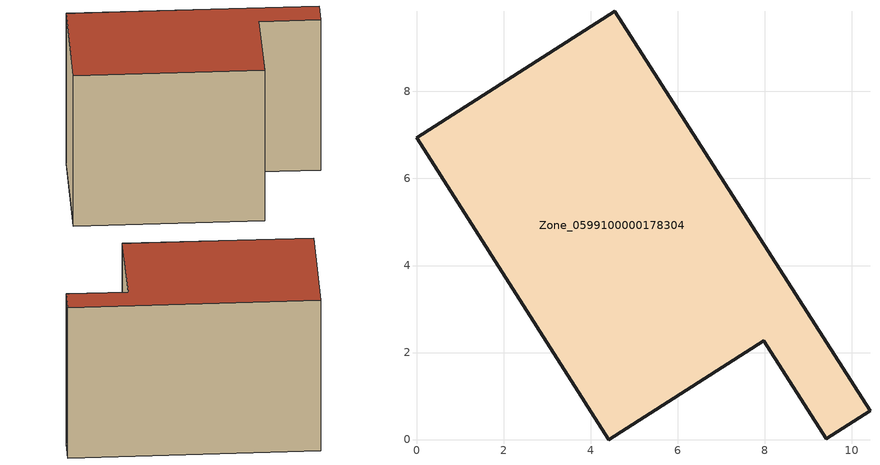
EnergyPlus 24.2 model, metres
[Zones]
Zone_0599100000178304
 floor ground (C_G): 4.55,9.84 10.42,0.66 9.41,0.02 7.98,2.27 4.42,0 0,6.94 z0
 wall outside (C_F): 10.42,0.66 4.55,9.84 0,6.94 4.42,0 7.98,2.27 9.41,0.02 10.42,0.66 z0:7.43
 roof outside (C_R): 4.55,9.84 0,6.94 4.42,0 7.98,2.27 9.41,0.02 10.42,0.66 z7.43
[BUILDING]
Pand.0599100000178304: North Axis=0; Terrain=City; Loads Convergence Tolerance Value=0.04; Temperature Convergence Tolerance Value=0.4; Solar Distribution=FullExterior; Maximum Number of Warmup Days=25; Minimum Number of Warmup Days=1
[Site:Location]
Rotterdam.The.Hague.AP_ZH_NLD Design_Conditions: Latitude=51.96; Longitude=4.45; Time Zone=1; Elevation=-4.5
[SITE:GROUNDTEMPERATURE:BUILDINGSURFACE]
18, 18, 18, 18, 18, 18, 18, 18, 18, 18, 18, 18
[MATERIAL] Thermal Absorptance=0.9; Solar Absorptance=0.7; Visible Absorptance=0.7
Name | Roughness | Thickness | Conductivity | Density | Specific Heat
G.TC.1946 | MediumSmooth | 0.15 | 1 | 540 | 1210
F.TC.1946 | Rough | 0.3 | 0.857143 | 1920 | 840
R.TC.1946 | MediumRough | 0.2 | 0.909091 | 1500 | 1000
[CONSTRUCTION]
C_G: G.TC.1946
C_F: F.TC.1946
C_R: R.TC.1946
[ZONE]
Zone_0599100000178304: Type=1; Multiplier=1; Ceiling Height=Autocalculate; Volume=Autocalculate; Floor Area=autocalculate; Part of Total Floor Area=Yes
[ZONEINFILTRATION:DESIGNFLOWRATE]
Infil_Zone_0599100000178304: Zone or ZoneList or Space or SpaceList=Zone_0599100000178304; Schedule=AlwaysOn; Design Flow Rate Calculation Method=Flow/Area; Flow Rate per Floor Area=0.003; Constant Term Coefficient=1; Temperature Term Coefficient=0; Velocity Term Coefficient=0; Velocity Squared Term Coefficient=0
[HVACTEMPLATE:ZONE:IDEALLOADSAIRSYSTEM]
Zone_0599100000178304: Maximum Heating Supply Air Temperature=50; Minimum Cooling Supply Air Temperature=13; Maximum Heating Supply Air Humidity Ratio=0.0156; Minimum Cooling Supply Air Humidity Ratio=0.0077; Heating Limit=NoLimit; Cooling Limit=NoLimit; Dehumidification Control Type=ConstantSensibleHeatRatio; Cooling Sensible Heat Ratio=0.7; Dehumidification Setpoint=60; Humidification Control Type=None; Humidification Setpoint=30; Outdoor Air Method=None; Outdoor Air Flow Rate per Person=0.00944; Outdoor Air Flow Rate per Zone Floor Area=0; Outdoor Air Flow Rate per Zone=0; Demand Controlled Ventilation Type=None; Outdoor Air Economizer Type=NoEconomizer; Heat Recovery Type=None; Sensible Heat Recovery Effectiveness=0.7; Latent Heat Recovery Effectiveness=0.65
[ZONECONTROL:THERMOSTAT]
ThermostatControl_Zone_0599100000178304: Zone or ZoneList=Zone_0599100000178304; Control Type Schedule=DualSetpointControlType; Control 1=Thermostat_Zone_0599100000178304; Temperature Difference Between Cutout And Setpoint=0
[THERMOSTATSETPOINT:DUALSETPOINT]
Thermostat_Zone_0599100000178304: Heating Setpoint Temperature Schedule=HeatingSetpoint_Zone_0599100000178304; Cooling Setpoint Temperature Schedule=CoolingSetpoint_Zone_0599100000178304
[SCHEDULE:COMPACT]
HeatingSetpoint_Zone_0599100000178304: Through: 12/31, For: AllDays, Until: 24:00, 21
CoolingSetpoint_Zone_0599100000178304: Through: 12/31, For: AllDays, Until: 24:00, 24
DualSetpointControlType: Through: 12/31, For: AllDays, Until: 24:00, 4
AlwaysOn: Through: 12/31, For: AllDays, Until: 24:00, 1
